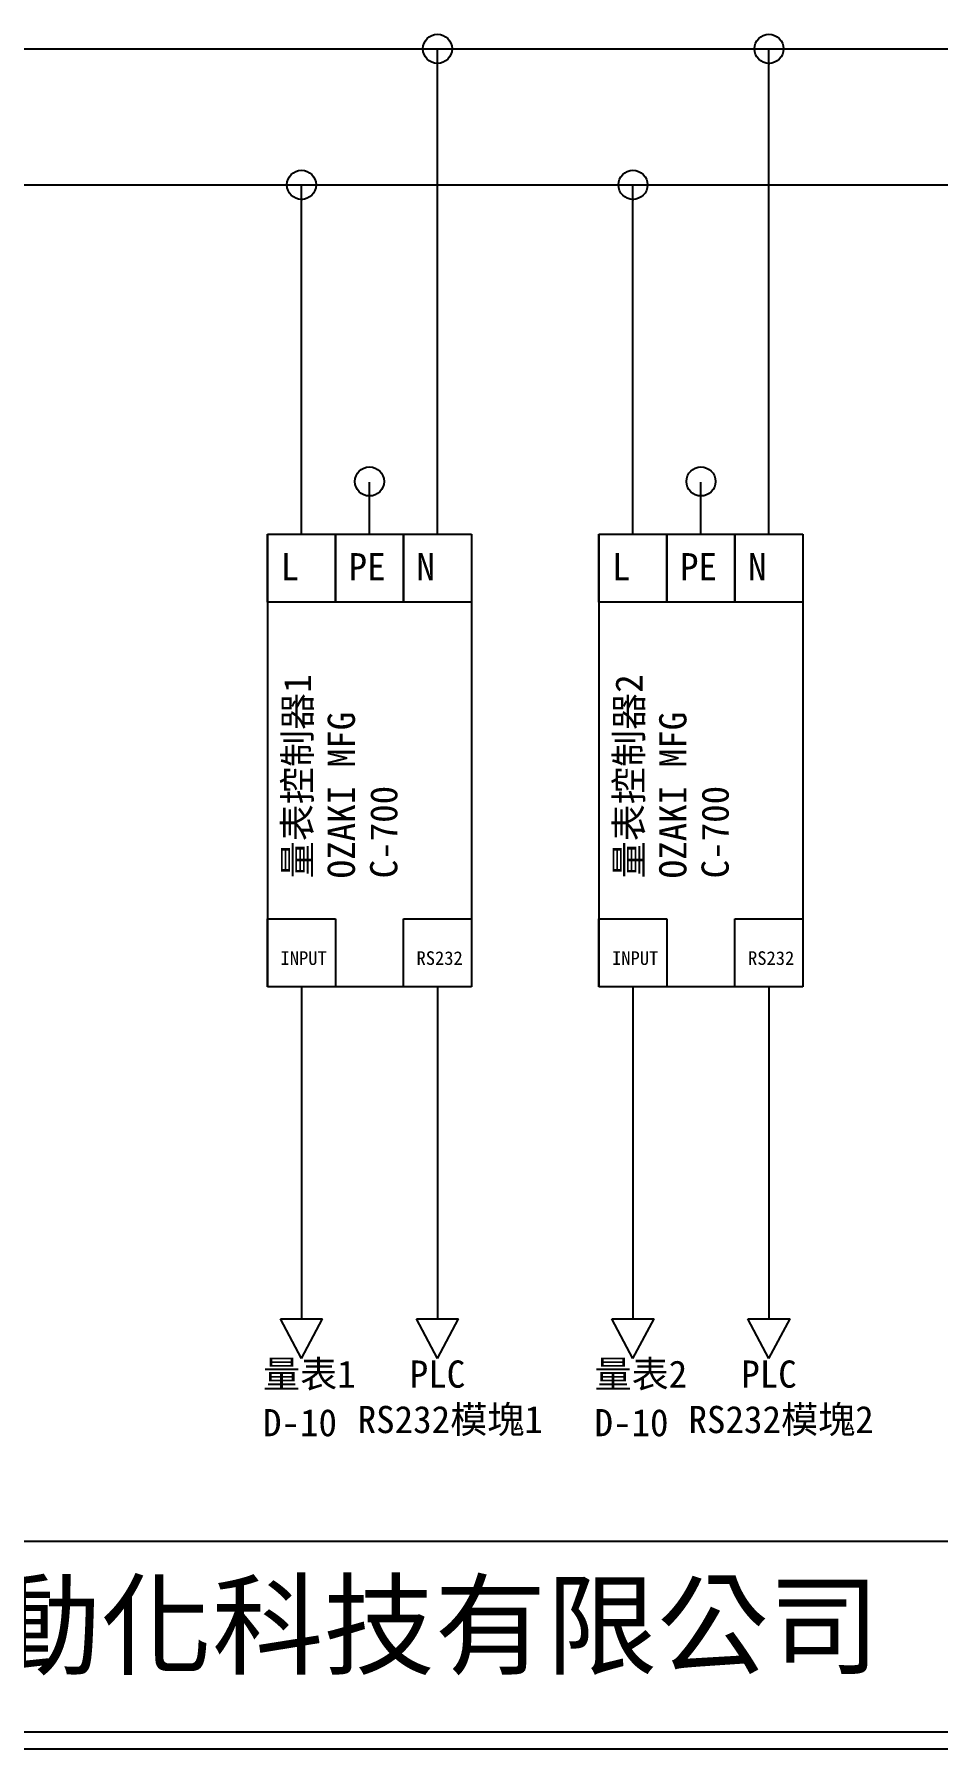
# Model space of a CAD drawing. Extents: x 10 to 297, y 3 to 207.
# Drawn here: x 76.4 to 142.9, y 3 to 129 of the extents above; entities that cross this region are included whole.
import ezdxf

# ---------------------------------------------------------------- set-up
doc = ezdxf.new("R2010")
doc.units = 0
doc.layers.get('0').update_dxf_attribs({"linetype": 'CONTINUOUS'})
doc.layers.add('圖框層', color=7, linetype='CONTINUOUS')
doc.layers.add('標尺寸層', color=3, linetype='CONTINUOUS')
doc.styles.add('STSL', font='kaiu.ttf')

msp = doc.modelspace()

# ---------------------------------------------------------------- linework, layer by layer
at = {"color": 7}
for centre in [(106.09, 127.96), (130.47, 127.96), (96.09, 117.96), (120.47, 117.96), (101.09, 96.16), (125.47, 96.16)]:
    msp.add_circle(centre, 1.07, dxfattribs=at)
at = {"layer": '圖框層', "color": 7}
for p, q in [((11.25, 18.25), (295.75, 18.25)), ((11.25, 4.25), (295.75, 4.25)), ((10, 3), (297, 3))]:
    msp.add_line(p, q, dxfattribs=at)
at = {"layer": '標尺寸層', "color": 7}
for p, q in [((15.47, 127.96), (217.6, 127.96)), ((106.09, 92.28), (106.09, 127.96)), ((130.47, 92.28), (130.47, 127.96)), ((106.08, 126.89), (106.08, 126.82)), ((130.46, 126.89), (130.46, 126.82)), ((15.47, 117.96), (290.2, 117.96)), ((96.09, 92.28), (96.09, 117.96)), ((120.47, 92.28), (120.47, 117.96)), ((96.08, 116.89), (96.08, 116.82)), ((120.46, 116.89), (120.46, 116.82)), ((101.09, 92.28), (101.09, 96.11)), ((125.47, 92.28), (125.47, 96.11)), ((93.59, 92.28), (98.59, 92.28)), ((93.59, 87.28), (93.59, 92.28)), ((93.59, 92.28), (108.59, 92.28)), ((93.59, 87.28), (93.59, 92.28)), ((93.59, 92.28), (93.59, 87.28)), ((93.59, 92.28), (93.59, 59.01)), ((98.59, 92.28), (98.59, 87.28)), ((98.59, 92.28), (103.59, 92.28)), ((98.59, 87.28), (98.59, 92.28)), ((103.59, 92.28), (108.59, 92.28)), ((103.59, 87.28), (103.59, 92.28)), ((103.59, 92.28), (103.59, 87.28)), ((108.59, 92.28), (108.59, 87.28)), ((108.59, 92.28), (108.59, 59.01)), ((117.97, 92.28), (122.97, 92.28)), ((117.97, 87.28), (117.97, 92.28)), ((117.97, 92.28), (132.97, 92.28)), ((117.97, 87.28), (117.97, 92.28)), ((117.97, 92.28), (117.97, 87.28)), ((117.97, 92.28), (117.97, 59.01)), ((122.97, 92.28), (122.97, 87.28)), ((122.97, 92.28), (127.97, 92.28)), ((122.97, 87.28), (122.97, 92.28)), ((127.97, 92.28), (132.97, 92.28)), ((127.97, 87.28), (127.97, 92.28)), ((127.97, 92.28), (127.97, 87.28)), ((132.97, 92.28), (132.97, 87.28)), ((132.97, 92.28), (132.97, 59.01)), ((98.59, 87.28), (93.59, 87.28)), ((103.59, 87.28), (98.59, 87.28)), ((108.59, 87.28), (103.59, 87.28)), ((122.97, 87.28), (117.97, 87.28)), ((127.97, 87.28), (122.97, 87.28)), ((132.97, 87.28), (127.97, 87.28)), ((93.59, 64.01), (98.59, 64.01)), ((93.59, 59.01), (93.59, 64.01)), ((93.59, 59.01), (93.59, 64.01)), ((93.59, 59.01), (93.59, 64.01)), ((93.59, 64.01), (93.59, 59.01)), ((98.59, 64.01), (98.59, 59.01)), ((103.59, 64.01), (108.59, 64.01)), ((103.59, 59.01), (103.59, 64.01)), ((108.59, 64.01), (108.59, 59.01)), ((117.97, 64.01), (122.97, 64.01)), ((117.97, 59.01), (117.97, 64.01)), ((117.97, 59.01), (117.97, 64.01)), ((117.97, 59.01), (117.97, 64.01)), ((117.97, 64.01), (117.97, 59.01)), ((122.97, 64.01), (122.97, 59.01)), ((127.97, 64.01), (132.97, 64.01)), ((127.97, 59.01), (127.97, 64.01)), ((132.97, 64.01), (132.97, 59.01)), ((108.59, 59.01), (93.59, 59.01)), ((98.59, 59.01), (93.59, 59.01)), ((96.09, 59.01), (96.09, 34.6)), ((108.59, 59.01), (103.59, 59.01)), ((106.09, 59.01), (106.09, 34.6)), ((132.97, 59.01), (117.97, 59.01)), ((122.97, 59.01), (117.97, 59.01)), ((120.47, 59.01), (120.47, 34.6)), ((132.97, 59.01), (127.97, 59.01)), ((130.47, 59.01), (130.47, 34.6)), ((94.54, 34.6), (97.64, 34.6)), ((96.09, 31.69), (94.54, 34.6)), ((96.09, 31.69), (97.64, 34.6)), ((104.54, 34.6), (107.64, 34.6)), ((106.09, 31.69), (104.54, 34.6)), ((106.09, 31.69), (107.64, 34.6)), ((118.91, 34.6), (122.02, 34.6)), ((120.47, 31.69), (118.91, 34.6)), ((120.47, 31.69), (122.02, 34.6)), ((128.91, 34.6), (132.02, 34.6)), ((130.47, 31.69), (128.91, 34.6)), ((130.47, 31.69), (132.02, 34.6))]:
    msp.add_line(p, q, dxfattribs=at)

# ---------------------------------------------------------------- texts
at = {"layer": '圖框層', "color": 7, "style": 'STSL'}
for s, height, p in [('L', 2, (94.55, 88.89)), ('PE', 2, (99.55, 88.89)), ('N', 2, (104.55, 88.89)), ('L', 2, (118.93, 88.89)), ('PE', 2, (123.93, 88.89)), ('N', 2, (128.93, 88.89)), ('INPUT', 1, (94.55, 60.62)), ('RS232', 1, (104.55, 60.62)), ('INPUT', 1, (118.93, 60.62)), ('RS232', 1, (128.93, 60.62)), ('量表1', 2, (93.26, 29.54)), ('PLC', 2, (104.05, 29.54)), ('量表2', 2, (117.64, 29.54)), ('PLC', 2, (128.43, 29.54)), ('D-10', 2, (93.26, 25.97)), ('RS232模塊1', 2, (100.22, 26.2)), ('D-10', 2, (117.64, 25.97)), ('RS232模塊2', 2, (124.55, 26.2)), ('泓陞自動化科技有限公司', 6, (48.6, 9.08))]:
    msp.add_text(s, height=height, dxfattribs=at).set_placement(p)
for s, p in [('量表控制器1', (96.79, 66.98)), ('量表控制器2', (121.17, 66.98)), ('OZAKI MFG', (100.02, 66.98)), ('OZAKI MFG', (124.4, 66.98)), ('C-700', (103.14, 66.98)), ('C-700', (127.51, 66.98))]:
    msp.add_text(s, height=2, rotation=90, dxfattribs=at).set_placement(p)

doc.saveas('drawing.dxf')
